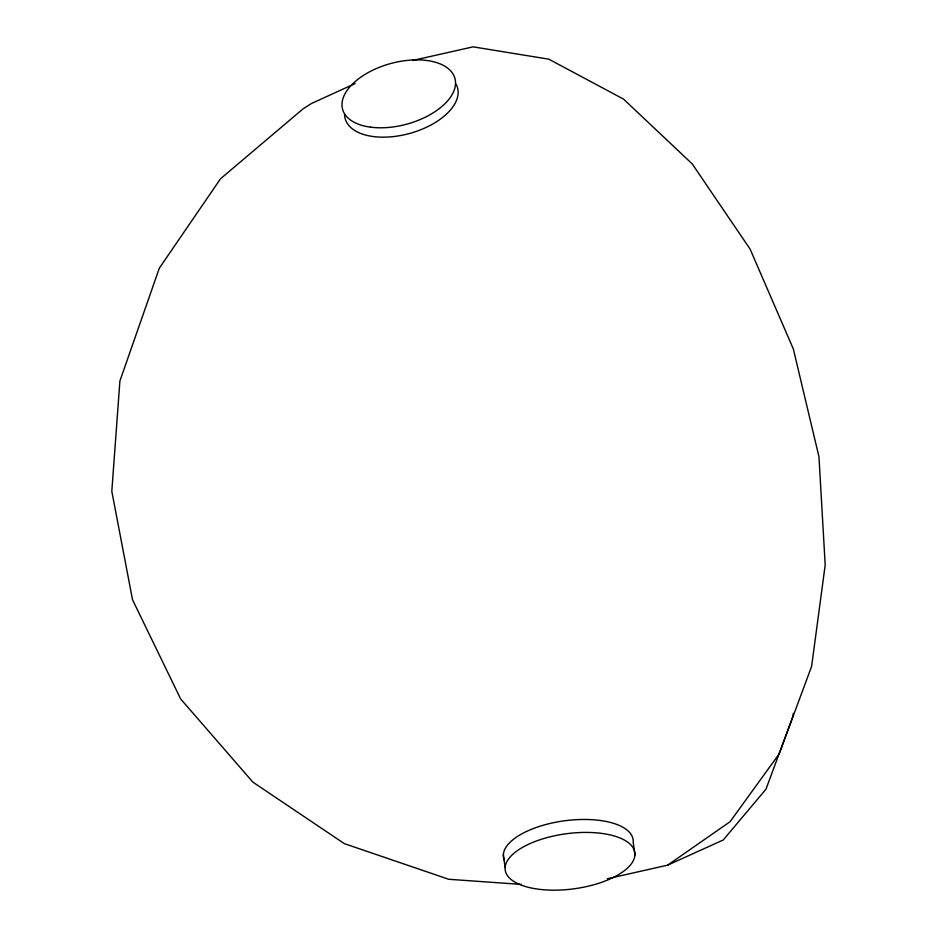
<?xml version="1.0" encoding="UTF-8"?>
<svg xmlns="http://www.w3.org/2000/svg" width="937" height="937" viewBox="0 0 937 937"><rect width="100%" height="100%" fill="white"/><g stroke="black" fill="none" stroke-linecap="round" stroke-linejoin="round"><path stroke-width="1.41" d="M793.276 713.326L792.983 716.231L765.986 789.188L723.235 839.985L667.624 865.167L607.34 878.754M667.624 865.167L730.052 821.726L779.174 753.91L811.618 666.348L825.192 564.988L818.961 456.764L793.358 349.021L750.115 249.137L692.197 163.881L623.527 99.099L548.801 59.172L473.115 46.85L412.83 60.425M355.146 83.569L311.342 103.55L303.201 108.739L220.558 178.744L159.313 268.181L119.901 381.031L111.808 491.328L132.527 599.762L180.654 698.955L252.896 782.137L344.347 843.64L448.753 879.281L521.359 884.411M634.923 855.036A65.414 27.805 -7.6 0 0 539.22 839.997A65.414 27.805 -7.6 0 0 535.894 888.838A65.414 27.805 -7.6 0 0 634.923 855.036L633.189 842.094A65.414 27.805 -7.6 0 0 563.395 820.953A65.414 27.805 -7.6 0 0 504.387 860.33M503.368 854.603L505.102 867.545M456.155 84.295A58.258 31.366 -15.4 0 1 408.872 133.663A58.258 31.366 -15.4 0 1 344.57 114.162M370.466 127.151A58.258 31.366 -15.4 0 0 455.534 82.866A58.258 31.366 -15.4 0 0 370.279 71.446A58.258 31.366 -15.4 0 0 370.466 127.151"/></g></svg>
